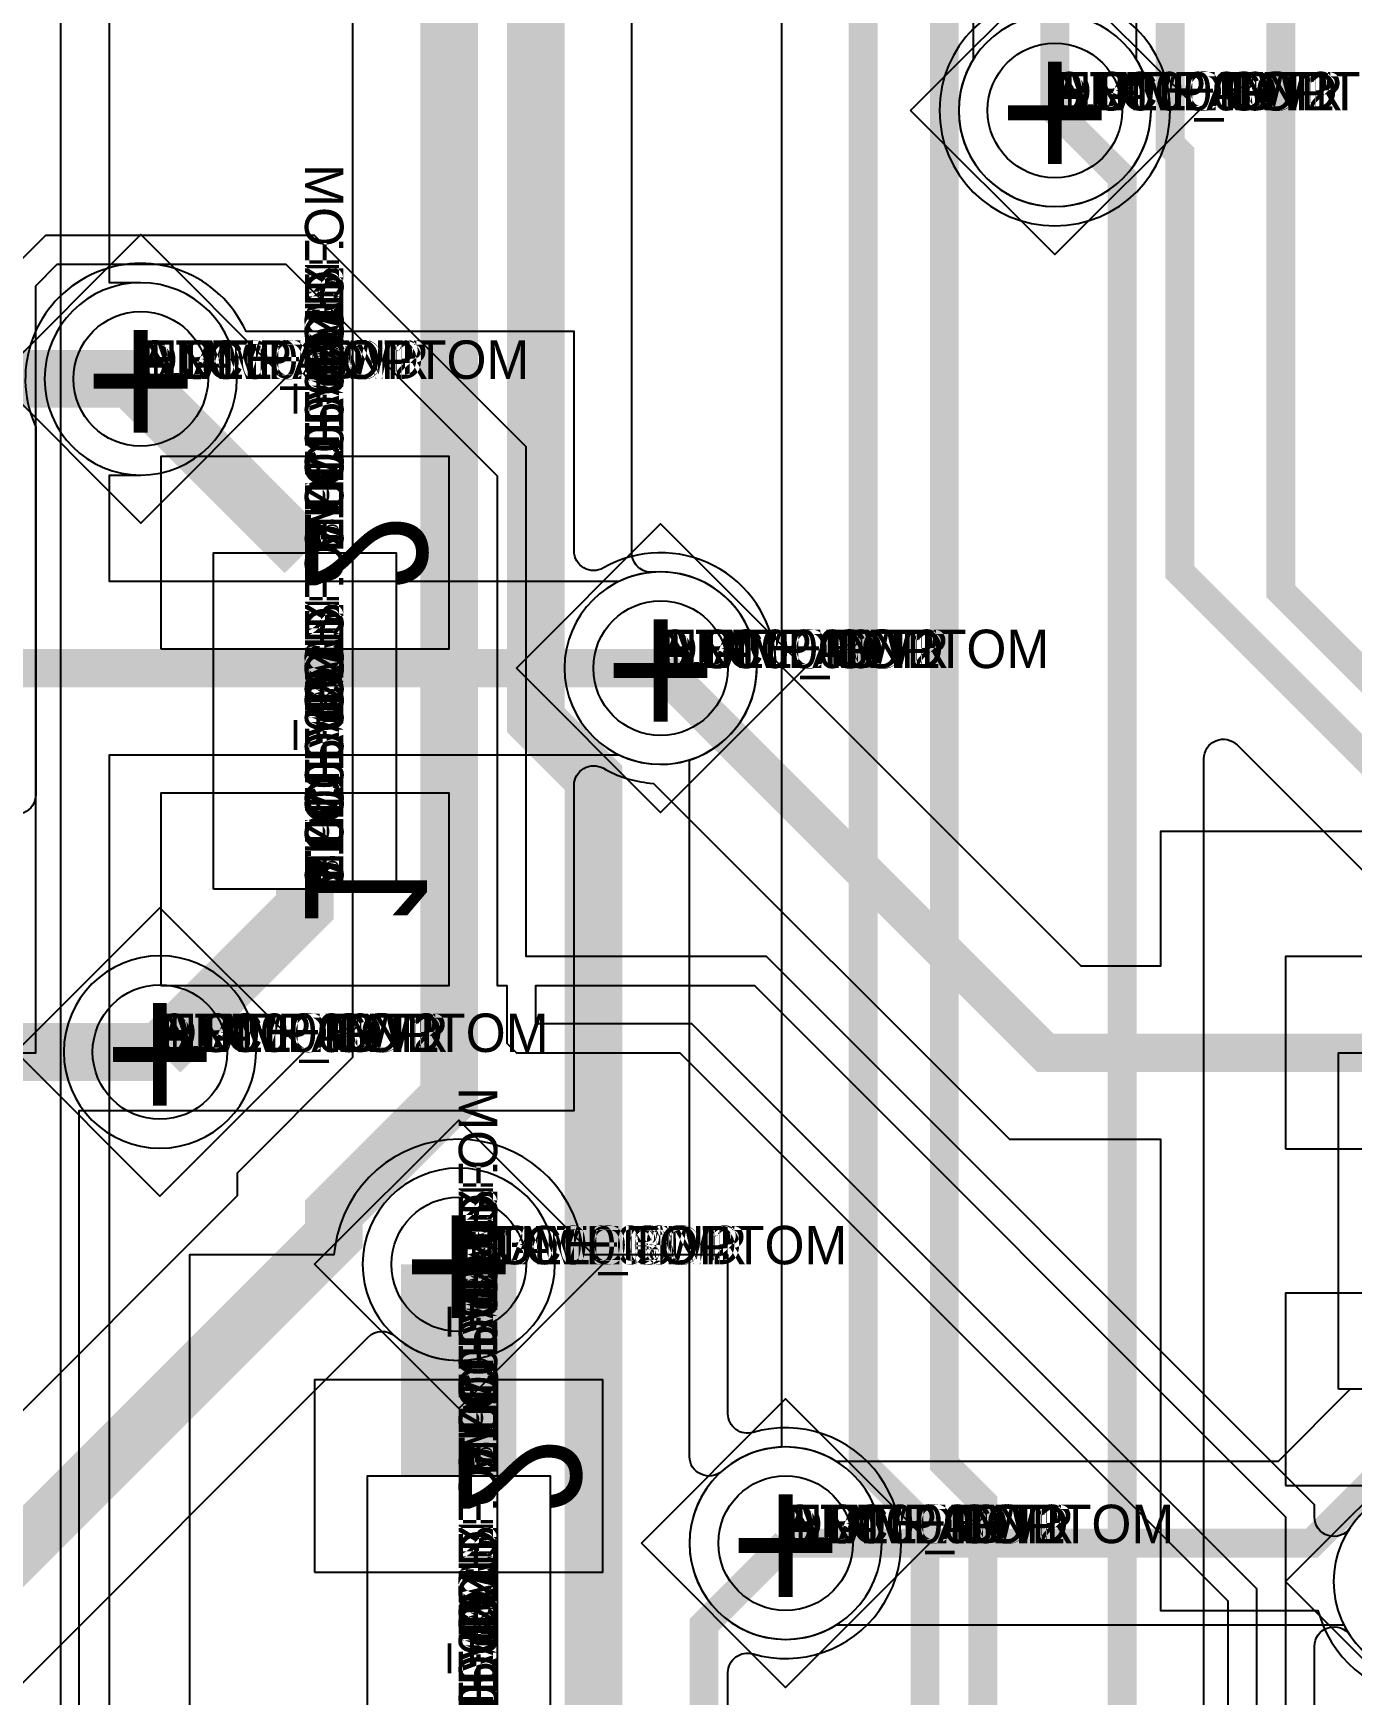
# Model space of a CAD drawing. Extents: x 0 to 323, y 0 to 320.
# Drawn here: x 55.79 to 62.64, y 54.11 to 62.75 of the extents above; entities that cross this region are included whole.
import ezdxf
from ezdxf.enums import TextEntityAlignment as Align

# ---------------------------------------------------------------- set-up
doc = ezdxf.new("R2010")
doc.units = 0
doc.header["$MEASUREMENT"] = 0
doc.layers.get('0').update_dxf_attribs({"linetype": 'CONTINUOUS'})
for name, color, linetype in [('CDN_FIGURES', 7, 'CONTINUOUS'), ('ETCH_BOTTOM', 7, 'CONTINUOUS'), ('ETCH_GND', 3, 'CONTINUOUS'), ('ETCH_INT1', 4, 'CONTINUOUS'), ('ETCH_INT2', 5, 'CONTINUOUS'), ('ETCH_PWR', 6, 'CONTINUOUS'), ('ETCH_TOP', 2, 'CONTINUOUS'), ('MANUFACTURING_NCLEGEND-1-6', 8, 'CONTINUOUS'), ('PACKAGE_GEOMETRY_ASSEMBLY_TOP', 11, 'CONTINUOUS'), ('PACKAGE_GEOMETRY_PIN_NUMBER', 9, 'CONTINUOUS')]:
    doc.layers.add(name, color=color, linetype=linetype)

# ---------------------------------------------------------------- blocks, each defined once
blk = doc.blocks.new('PAD_INFO')
for tag in ['SHAPE_TYPE', 'PAD_HEIGHT', 'PAD_LAYER', 'PAD_TYPE', 'PAD_WIDTH']:
    blk.add_attdef(tag, (0, 0), '', height=0.2)
at = {"flags": 2}
blk.add_attdef('CDN_TYPE', (0, 0), '', height=0.2, dxfattribs=at)
blk = doc.blocks.new('DRILL_INFO')
at = {"flags": 2}
blk.add_attdef('CDN_TYPE', (0, 0), '', height=0.2, dxfattribs=at)
for tag in ['FSHAPE', 'FCHAR', 'DRILL_HEIGHT', 'DIAMETER', 'PLATED', 'DRILL_WIDTH']:
    blk.add_attdef(tag, (0, 0), '', height=0.2)
blk = doc.blocks.new('VIA0700X0300')
at = {"layer": 'ETCH_BOTTOM'}
blk.add_circle((0, 0), 0.35, dxfattribs=at)
at = {"layer": 'ETCH_GND'}
blk.add_circle((0, 0), 0.35, dxfattribs=at)
at = {"layer": 'ETCH_INT1'}
blk.add_circle((0, 0), 0.35, dxfattribs=at)
at = {"layer": 'ETCH_INT2'}
blk.add_circle((0, 0), 0.35, dxfattribs=at)
at = {"layer": 'ETCH_PWR'}
blk.add_circle((0, 0), 0.35, dxfattribs=at)
at = {"layer": 'ETCH_TOP'}
blk.add_circle((0, 0), 0.35, dxfattribs=at)
ref = blk.add_blockref('PAD_INFO', (0, 0))
ref.add_attrib('PAD_LAYER', 'ETCH_TOP', (0, 0), dxfattribs={"height": 0.2})
ref.add_attrib('SHAPE_TYPE', 'NULL', (0, 0), dxfattribs={"height": 0.2})
ref.add_attrib('PAD_TYPE', 'ANTIPAD', (0, 0), dxfattribs={"height": 0.2})
ref.add_attrib('PAD_WIDTH', '0.000000', (0, 0), dxfattribs={"height": 0.2})
ref.add_attrib('PAD_HEIGHT', '0.000000', (0, 0), dxfattribs={"height": 0.2})
ref = blk.add_blockref('PAD_INFO', (0, 0))
ref.add_attrib('PAD_LAYER', 'ETCH_GND', (0, 0), dxfattribs={"height": 0.2})
ref.add_attrib('SHAPE_TYPE', 'NULL', (0, 0), dxfattribs={"height": 0.2})
ref.add_attrib('PAD_TYPE', 'ANTIPAD', (0, 0), dxfattribs={"height": 0.2})
ref.add_attrib('PAD_WIDTH', '0.000000', (0, 0), dxfattribs={"height": 0.2})
ref.add_attrib('PAD_HEIGHT', '0.000000', (0, 0), dxfattribs={"height": 0.2})
ref = blk.add_blockref('PAD_INFO', (0, 0))
ref.add_attrib('PAD_LAYER', 'ETCH_INT1', (0, 0), dxfattribs={"height": 0.2})
ref.add_attrib('SHAPE_TYPE', 'NULL', (0, 0), dxfattribs={"height": 0.2})
ref.add_attrib('PAD_TYPE', 'ANTIPAD', (0, 0), dxfattribs={"height": 0.2})
ref.add_attrib('PAD_WIDTH', '0.000000', (0, 0), dxfattribs={"height": 0.2})
ref.add_attrib('PAD_HEIGHT', '0.000000', (0, 0), dxfattribs={"height": 0.2})
ref = blk.add_blockref('PAD_INFO', (0, 0))
ref.add_attrib('PAD_LAYER', 'ETCH_INT2', (0, 0), dxfattribs={"height": 0.2})
ref.add_attrib('SHAPE_TYPE', 'NULL', (0, 0), dxfattribs={"height": 0.2})
ref.add_attrib('PAD_TYPE', 'ANTIPAD', (0, 0), dxfattribs={"height": 0.2})
ref.add_attrib('PAD_WIDTH', '0.000000', (0, 0), dxfattribs={"height": 0.2})
ref.add_attrib('PAD_HEIGHT', '0.000000', (0, 0), dxfattribs={"height": 0.2})
ref = blk.add_blockref('PAD_INFO', (0, 0))
ref.add_attrib('PAD_LAYER', 'ETCH_PWR', (0, 0), dxfattribs={"height": 0.2})
ref.add_attrib('SHAPE_TYPE', 'NULL', (0, 0), dxfattribs={"height": 0.2})
ref.add_attrib('PAD_TYPE', 'ANTIPAD', (0, 0), dxfattribs={"height": 0.2})
ref.add_attrib('PAD_WIDTH', '0.000000', (0, 0), dxfattribs={"height": 0.2})
ref.add_attrib('PAD_HEIGHT', '0.000000', (0, 0), dxfattribs={"height": 0.2})
ref = blk.add_blockref('PAD_INFO', (0, 0))
ref.add_attrib('PAD_LAYER', 'ETCH_BOTTOM', (0, 0), dxfattribs={"height": 0.2})
ref.add_attrib('SHAPE_TYPE', 'NULL', (0, 0), dxfattribs={"height": 0.2})
ref.add_attrib('PAD_TYPE', 'ANTIPAD', (0, 0), dxfattribs={"height": 0.2})
ref.add_attrib('PAD_WIDTH', '0.000000', (0, 0), dxfattribs={"height": 0.2})
ref.add_attrib('PAD_HEIGHT', '0.000000', (0, 0), dxfattribs={"height": 0.2})
ref = blk.add_blockref('PAD_INFO', (0, 0))
ref.add_attrib('PAD_LAYER', 'ETCH_TOP', (0, 0), dxfattribs={"height": 0.2})
ref.add_attrib('SHAPE_TYPE', 'NULL', (0, 0), dxfattribs={"height": 0.2})
ref.add_attrib('PAD_TYPE', 'THERMAL', (0, 0), dxfattribs={"height": 0.2})
ref.add_attrib('PAD_WIDTH', '0.000000', (0, 0), dxfattribs={"height": 0.2})
ref.add_attrib('PAD_HEIGHT', '0.000000', (0, 0), dxfattribs={"height": 0.2})
ref = blk.add_blockref('PAD_INFO', (0, 0))
ref.add_attrib('PAD_LAYER', 'ETCH_GND', (0, 0), dxfattribs={"height": 0.2})
ref.add_attrib('SHAPE_TYPE', 'NULL', (0, 0), dxfattribs={"height": 0.2})
ref.add_attrib('PAD_TYPE', 'THERMAL', (0, 0), dxfattribs={"height": 0.2})
ref.add_attrib('PAD_WIDTH', '0.000000', (0, 0), dxfattribs={"height": 0.2})
ref.add_attrib('PAD_HEIGHT', '0.000000', (0, 0), dxfattribs={"height": 0.2})
ref = blk.add_blockref('PAD_INFO', (0, 0))
ref.add_attrib('PAD_LAYER', 'ETCH_INT1', (0, 0), dxfattribs={"height": 0.2})
ref.add_attrib('SHAPE_TYPE', 'NULL', (0, 0), dxfattribs={"height": 0.2})
ref.add_attrib('PAD_TYPE', 'THERMAL', (0, 0), dxfattribs={"height": 0.2})
ref.add_attrib('PAD_WIDTH', '0.000000', (0, 0), dxfattribs={"height": 0.2})
ref.add_attrib('PAD_HEIGHT', '0.000000', (0, 0), dxfattribs={"height": 0.2})
ref = blk.add_blockref('PAD_INFO', (0, 0))
ref.add_attrib('PAD_LAYER', 'ETCH_INT2', (0, 0), dxfattribs={"height": 0.2})
ref.add_attrib('SHAPE_TYPE', 'NULL', (0, 0), dxfattribs={"height": 0.2})
ref.add_attrib('PAD_TYPE', 'THERMAL', (0, 0), dxfattribs={"height": 0.2})
ref.add_attrib('PAD_WIDTH', '0.000000', (0, 0), dxfattribs={"height": 0.2})
ref.add_attrib('PAD_HEIGHT', '0.000000', (0, 0), dxfattribs={"height": 0.2})
ref = blk.add_blockref('PAD_INFO', (0, 0))
ref.add_attrib('PAD_LAYER', 'ETCH_PWR', (0, 0), dxfattribs={"height": 0.2})
ref.add_attrib('SHAPE_TYPE', 'NULL', (0, 0), dxfattribs={"height": 0.2})
ref.add_attrib('PAD_TYPE', 'THERMAL', (0, 0), dxfattribs={"height": 0.2})
ref.add_attrib('PAD_WIDTH', '0.000000', (0, 0), dxfattribs={"height": 0.2})
ref.add_attrib('PAD_HEIGHT', '0.000000', (0, 0), dxfattribs={"height": 0.2})
ref = blk.add_blockref('PAD_INFO', (0, 0))
ref.add_attrib('PAD_LAYER', 'ETCH_BOTTOM', (0, 0), dxfattribs={"height": 0.2})
ref.add_attrib('SHAPE_TYPE', 'NULL', (0, 0), dxfattribs={"height": 0.2})
ref.add_attrib('PAD_TYPE', 'THERMAL', (0, 0), dxfattribs={"height": 0.2})
ref.add_attrib('PAD_WIDTH', '0.000000', (0, 0), dxfattribs={"height": 0.2})
ref.add_attrib('PAD_HEIGHT', '0.000000', (0, 0), dxfattribs={"height": 0.2})
ref = blk.add_blockref('PAD_INFO', (0, 0))
ref.add_attrib('PAD_LAYER', 'ETCH_TOP', (0, 0), dxfattribs={"height": 0.2})
ref.add_attrib('SHAPE_TYPE', 'CIRCLE', (0, 0), dxfattribs={"height": 0.2})
ref.add_attrib('PAD_TYPE', 'REGULAR', (0, 0), dxfattribs={"height": 0.2})
ref.add_attrib('PAD_WIDTH', '0.700000', (0, 0), dxfattribs={"height": 0.2})
ref.add_attrib('PAD_HEIGHT', '0.700000', (0, 0), dxfattribs={"height": 0.2})
ref = blk.add_blockref('PAD_INFO', (0, 0))
ref.add_attrib('PAD_LAYER', 'ETCH_GND', (0, 0), dxfattribs={"height": 0.2})
ref.add_attrib('SHAPE_TYPE', 'CIRCLE', (0, 0), dxfattribs={"height": 0.2})
ref.add_attrib('PAD_TYPE', 'REGULAR', (0, 0), dxfattribs={"height": 0.2})
ref.add_attrib('PAD_WIDTH', '0.700000', (0, 0), dxfattribs={"height": 0.2})
ref.add_attrib('PAD_HEIGHT', '0.700000', (0, 0), dxfattribs={"height": 0.2})
ref = blk.add_blockref('PAD_INFO', (0, 0))
ref.add_attrib('PAD_LAYER', 'ETCH_INT1', (0, 0), dxfattribs={"height": 0.2})
ref.add_attrib('SHAPE_TYPE', 'CIRCLE', (0, 0), dxfattribs={"height": 0.2})
ref.add_attrib('PAD_TYPE', 'REGULAR', (0, 0), dxfattribs={"height": 0.2})
ref.add_attrib('PAD_WIDTH', '0.700000', (0, 0), dxfattribs={"height": 0.2})
ref.add_attrib('PAD_HEIGHT', '0.700000', (0, 0), dxfattribs={"height": 0.2})
ref = blk.add_blockref('PAD_INFO', (0, 0))
ref.add_attrib('PAD_LAYER', 'ETCH_INT2', (0, 0), dxfattribs={"height": 0.2})
ref.add_attrib('SHAPE_TYPE', 'CIRCLE', (0, 0), dxfattribs={"height": 0.2})
ref.add_attrib('PAD_TYPE', 'REGULAR', (0, 0), dxfattribs={"height": 0.2})
ref.add_attrib('PAD_WIDTH', '0.700000', (0, 0), dxfattribs={"height": 0.2})
ref.add_attrib('PAD_HEIGHT', '0.700000', (0, 0), dxfattribs={"height": 0.2})
ref = blk.add_blockref('PAD_INFO', (0, 0))
ref.add_attrib('PAD_LAYER', 'ETCH_PWR', (0, 0), dxfattribs={"height": 0.2})
ref.add_attrib('SHAPE_TYPE', 'CIRCLE', (0, 0), dxfattribs={"height": 0.2})
ref.add_attrib('PAD_TYPE', 'REGULAR', (0, 0), dxfattribs={"height": 0.2})
ref.add_attrib('PAD_WIDTH', '0.700000', (0, 0), dxfattribs={"height": 0.2})
ref.add_attrib('PAD_HEIGHT', '0.700000', (0, 0), dxfattribs={"height": 0.2})
ref = blk.add_blockref('PAD_INFO', (0, 0))
ref.add_attrib('PAD_LAYER', 'ETCH_BOTTOM', (0, 0), dxfattribs={"height": 0.2})
ref.add_attrib('SHAPE_TYPE', 'CIRCLE', (0, 0), dxfattribs={"height": 0.2})
ref.add_attrib('PAD_TYPE', 'REGULAR', (0, 0), dxfattribs={"height": 0.2})
ref.add_attrib('PAD_WIDTH', '0.700000', (0, 0), dxfattribs={"height": 0.2})
ref.add_attrib('PAD_HEIGHT', '0.700000', (0, 0), dxfattribs={"height": 0.2})
ref = blk.add_blockref('DRILL_INFO', (0, 0))
ref.add_attrib('DIAMETER', '0.300000', (0, 0), dxfattribs={"height": 0.2})
ref.add_attrib('PLATED', 'PLATED', (0, 0), dxfattribs={"height": 0.2})
ref.add_attrib('FSHAPE', 'DIAMOND', (0, 0), dxfattribs={"height": 0.2})
ref.add_attrib('FCHAR', '+', (0, 0), dxfattribs={"height": 0.2})
ref.add_attrib('DRILL_WIDTH', '1.500000', (0, 0), dxfattribs={"height": 0.2})
ref.add_attrib('DRILL_HEIGHT', '1.500000', (0, 0), dxfattribs={"height": 0.2})
for tag in ['CDN_TYPE', 'PIN']:
    blk.add_attdef(tag, (0, 0), '', height=0.2)
at = {"flags": 2}
for tag in ['PSTKNAME', 'BBV']:
    blk.add_attdef(tag, (0, 0), '', height=0.2, dxfattribs=at)
blk = doc.blocks.new('FIGURE_DIAMOND')
at = {"layer": 'CDN_FIGURES'}
blk.add_lwpolyline([(-0.5, 0), (0, 0.5), (0.5, 0), (0, -0.5)], close=True, dxfattribs=at)
blk = doc.blocks.new('F42')
at = {"layer": 'PACKAGE_GEOMETRY_ASSEMBLY_TOP'}
blk.add_lwpolyline([(1, -26.75), (29, -26.75), (29, 1.25), (1, 1.25)], close=True, dxfattribs=at)
at = {"flags": 2}
for tag in ['SYMBOL_TYPE', 'CDN_TYPE', 'REFDES']:
    blk.add_attdef(tag, (0, 0), '', height=0.2, dxfattribs=at)
blk = doc.blocks.new('RC1000X1500TS')
at = {"layer": 'ETCH_TOP'}
blk.add_lwpolyline([(-0.5, -0.75), (-0.5, 0.75), (0.5, 0.75), (0.5, -0.75)], close=True, dxfattribs=at)
ref = blk.add_blockref('PAD_INFO', (0, 0))
ref.add_attrib('PAD_LAYER', 'ETCH_TOP', (0, 0), dxfattribs={"height": 0.2})
ref.add_attrib('SHAPE_TYPE', 'NULL', (0, 0), dxfattribs={"height": 0.2})
ref.add_attrib('PAD_TYPE', 'ANTIPAD', (0, 0), dxfattribs={"height": 0.2})
ref.add_attrib('PAD_WIDTH', '0.000000', (0, 0), dxfattribs={"height": 0.2})
ref.add_attrib('PAD_HEIGHT', '0.000000', (0, 0), dxfattribs={"height": 0.2})
ref = blk.add_blockref('PAD_INFO', (0, 0))
ref.add_attrib('PAD_LAYER', 'ETCH_GND', (0, 0), dxfattribs={"height": 0.2})
ref.add_attrib('SHAPE_TYPE', 'NULL', (0, 0), dxfattribs={"height": 0.2})
ref.add_attrib('PAD_TYPE', 'ANTIPAD', (0, 0), dxfattribs={"height": 0.2})
ref.add_attrib('PAD_WIDTH', '0.000000', (0, 0), dxfattribs={"height": 0.2})
ref.add_attrib('PAD_HEIGHT', '0.000000', (0, 0), dxfattribs={"height": 0.2})
ref = blk.add_blockref('PAD_INFO', (0, 0))
ref.add_attrib('PAD_LAYER', 'ETCH_INT1', (0, 0), dxfattribs={"height": 0.2})
ref.add_attrib('SHAPE_TYPE', 'NULL', (0, 0), dxfattribs={"height": 0.2})
ref.add_attrib('PAD_TYPE', 'ANTIPAD', (0, 0), dxfattribs={"height": 0.2})
ref.add_attrib('PAD_WIDTH', '0.000000', (0, 0), dxfattribs={"height": 0.2})
ref.add_attrib('PAD_HEIGHT', '0.000000', (0, 0), dxfattribs={"height": 0.2})
ref = blk.add_blockref('PAD_INFO', (0, 0))
ref.add_attrib('PAD_LAYER', 'ETCH_INT2', (0, 0), dxfattribs={"height": 0.2})
ref.add_attrib('SHAPE_TYPE', 'NULL', (0, 0), dxfattribs={"height": 0.2})
ref.add_attrib('PAD_TYPE', 'ANTIPAD', (0, 0), dxfattribs={"height": 0.2})
ref.add_attrib('PAD_WIDTH', '0.000000', (0, 0), dxfattribs={"height": 0.2})
ref.add_attrib('PAD_HEIGHT', '0.000000', (0, 0), dxfattribs={"height": 0.2})
ref = blk.add_blockref('PAD_INFO', (0, 0))
ref.add_attrib('PAD_LAYER', 'ETCH_PWR', (0, 0), dxfattribs={"height": 0.2})
ref.add_attrib('SHAPE_TYPE', 'NULL', (0, 0), dxfattribs={"height": 0.2})
ref.add_attrib('PAD_TYPE', 'ANTIPAD', (0, 0), dxfattribs={"height": 0.2})
ref.add_attrib('PAD_WIDTH', '0.000000', (0, 0), dxfattribs={"height": 0.2})
ref.add_attrib('PAD_HEIGHT', '0.000000', (0, 0), dxfattribs={"height": 0.2})
ref = blk.add_blockref('PAD_INFO', (0, 0))
ref.add_attrib('PAD_LAYER', 'ETCH_BOTTOM', (0, 0), dxfattribs={"height": 0.2})
ref.add_attrib('SHAPE_TYPE', 'NULL', (0, 0), dxfattribs={"height": 0.2})
ref.add_attrib('PAD_TYPE', 'ANTIPAD', (0, 0), dxfattribs={"height": 0.2})
ref.add_attrib('PAD_WIDTH', '0.000000', (0, 0), dxfattribs={"height": 0.2})
ref.add_attrib('PAD_HEIGHT', '0.000000', (0, 0), dxfattribs={"height": 0.2})
ref = blk.add_blockref('PAD_INFO', (0, 0))
ref.add_attrib('PAD_LAYER', 'ETCH_TOP', (0, 0), dxfattribs={"height": 0.2})
ref.add_attrib('SHAPE_TYPE', 'NULL', (0, 0), dxfattribs={"height": 0.2})
ref.add_attrib('PAD_TYPE', 'THERMAL', (0, 0), dxfattribs={"height": 0.2})
ref.add_attrib('PAD_WIDTH', '0.000000', (0, 0), dxfattribs={"height": 0.2})
ref.add_attrib('PAD_HEIGHT', '0.000000', (0, 0), dxfattribs={"height": 0.2})
ref = blk.add_blockref('PAD_INFO', (0, 0))
ref.add_attrib('PAD_LAYER', 'ETCH_GND', (0, 0), dxfattribs={"height": 0.2})
ref.add_attrib('SHAPE_TYPE', 'NULL', (0, 0), dxfattribs={"height": 0.2})
ref.add_attrib('PAD_TYPE', 'THERMAL', (0, 0), dxfattribs={"height": 0.2})
ref.add_attrib('PAD_WIDTH', '0.000000', (0, 0), dxfattribs={"height": 0.2})
ref.add_attrib('PAD_HEIGHT', '0.000000', (0, 0), dxfattribs={"height": 0.2})
ref = blk.add_blockref('PAD_INFO', (0, 0))
ref.add_attrib('PAD_LAYER', 'ETCH_INT1', (0, 0), dxfattribs={"height": 0.2})
ref.add_attrib('SHAPE_TYPE', 'NULL', (0, 0), dxfattribs={"height": 0.2})
ref.add_attrib('PAD_TYPE', 'THERMAL', (0, 0), dxfattribs={"height": 0.2})
ref.add_attrib('PAD_WIDTH', '0.000000', (0, 0), dxfattribs={"height": 0.2})
ref.add_attrib('PAD_HEIGHT', '0.000000', (0, 0), dxfattribs={"height": 0.2})
ref = blk.add_blockref('PAD_INFO', (0, 0))
ref.add_attrib('PAD_LAYER', 'ETCH_INT2', (0, 0), dxfattribs={"height": 0.2})
ref.add_attrib('SHAPE_TYPE', 'NULL', (0, 0), dxfattribs={"height": 0.2})
ref.add_attrib('PAD_TYPE', 'THERMAL', (0, 0), dxfattribs={"height": 0.2})
ref.add_attrib('PAD_WIDTH', '0.000000', (0, 0), dxfattribs={"height": 0.2})
ref.add_attrib('PAD_HEIGHT', '0.000000', (0, 0), dxfattribs={"height": 0.2})
ref = blk.add_blockref('PAD_INFO', (0, 0))
ref.add_attrib('PAD_LAYER', 'ETCH_PWR', (0, 0), dxfattribs={"height": 0.2})
ref.add_attrib('SHAPE_TYPE', 'NULL', (0, 0), dxfattribs={"height": 0.2})
ref.add_attrib('PAD_TYPE', 'THERMAL', (0, 0), dxfattribs={"height": 0.2})
ref.add_attrib('PAD_WIDTH', '0.000000', (0, 0), dxfattribs={"height": 0.2})
ref.add_attrib('PAD_HEIGHT', '0.000000', (0, 0), dxfattribs={"height": 0.2})
ref = blk.add_blockref('PAD_INFO', (0, 0))
ref.add_attrib('PAD_LAYER', 'ETCH_BOTTOM', (0, 0), dxfattribs={"height": 0.2})
ref.add_attrib('SHAPE_TYPE', 'NULL', (0, 0), dxfattribs={"height": 0.2})
ref.add_attrib('PAD_TYPE', 'THERMAL', (0, 0), dxfattribs={"height": 0.2})
ref.add_attrib('PAD_WIDTH', '0.000000', (0, 0), dxfattribs={"height": 0.2})
ref.add_attrib('PAD_HEIGHT', '0.000000', (0, 0), dxfattribs={"height": 0.2})
ref = blk.add_blockref('PAD_INFO', (0, 0))
ref.add_attrib('PAD_LAYER', 'ETCH_GND', (0, 0), dxfattribs={"height": 0.2})
ref.add_attrib('SHAPE_TYPE', 'NULL', (0, 0), dxfattribs={"height": 0.2})
ref.add_attrib('PAD_TYPE', 'REGULAR', (0, 0), dxfattribs={"height": 0.2})
ref.add_attrib('PAD_WIDTH', '0.000000', (0, 0), dxfattribs={"height": 0.2})
ref.add_attrib('PAD_HEIGHT', '0.000000', (0, 0), dxfattribs={"height": 0.2})
ref = blk.add_blockref('PAD_INFO', (0, 0))
ref.add_attrib('PAD_LAYER', 'ETCH_INT1', (0, 0), dxfattribs={"height": 0.2})
ref.add_attrib('SHAPE_TYPE', 'NULL', (0, 0), dxfattribs={"height": 0.2})
ref.add_attrib('PAD_TYPE', 'REGULAR', (0, 0), dxfattribs={"height": 0.2})
ref.add_attrib('PAD_WIDTH', '0.000000', (0, 0), dxfattribs={"height": 0.2})
ref.add_attrib('PAD_HEIGHT', '0.000000', (0, 0), dxfattribs={"height": 0.2})
ref = blk.add_blockref('PAD_INFO', (0, 0))
ref.add_attrib('PAD_LAYER', 'ETCH_INT2', (0, 0), dxfattribs={"height": 0.2})
ref.add_attrib('SHAPE_TYPE', 'NULL', (0, 0), dxfattribs={"height": 0.2})
ref.add_attrib('PAD_TYPE', 'REGULAR', (0, 0), dxfattribs={"height": 0.2})
ref.add_attrib('PAD_WIDTH', '0.000000', (0, 0), dxfattribs={"height": 0.2})
ref.add_attrib('PAD_HEIGHT', '0.000000', (0, 0), dxfattribs={"height": 0.2})
ref = blk.add_blockref('PAD_INFO', (0, 0))
ref.add_attrib('PAD_LAYER', 'ETCH_PWR', (0, 0), dxfattribs={"height": 0.2})
ref.add_attrib('SHAPE_TYPE', 'NULL', (0, 0), dxfattribs={"height": 0.2})
ref.add_attrib('PAD_TYPE', 'REGULAR', (0, 0), dxfattribs={"height": 0.2})
ref.add_attrib('PAD_WIDTH', '0.000000', (0, 0), dxfattribs={"height": 0.2})
ref.add_attrib('PAD_HEIGHT', '0.000000', (0, 0), dxfattribs={"height": 0.2})
ref = blk.add_blockref('PAD_INFO', (0, 0))
ref.add_attrib('PAD_LAYER', 'ETCH_BOTTOM', (0, 0), dxfattribs={"height": 0.2})
ref.add_attrib('SHAPE_TYPE', 'NULL', (0, 0), dxfattribs={"height": 0.2})
ref.add_attrib('PAD_TYPE', 'REGULAR', (0, 0), dxfattribs={"height": 0.2})
ref.add_attrib('PAD_WIDTH', '0.000000', (0, 0), dxfattribs={"height": 0.2})
ref.add_attrib('PAD_HEIGHT', '0.000000', (0, 0), dxfattribs={"height": 0.2})
ref = blk.add_blockref('DRILL_INFO', (0, 0))
ref.add_attrib('DIAMETER', '0.000000', (0, 0), dxfattribs={"height": 0.2})
ref.add_attrib('PLATED', 'PLATED', (0, 0), dxfattribs={"height": 0.2})
ref.add_attrib('FSHAPE', 'NULL', (0, 0), dxfattribs={"height": 0.2})
ref.add_attrib('DRILL_WIDTH', '0.000000', (0, 0), dxfattribs={"height": 0.2})
ref.add_attrib('DRILL_HEIGHT', '0.000000', (0, 0), dxfattribs={"height": 0.2})
ref = blk.add_blockref('PAD_INFO', (0, 0))
ref.add_attrib('PAD_LAYER', 'ETCH_TOP', (0, 0), dxfattribs={"height": 0.2})
ref.add_attrib('SHAPE_TYPE', 'RECTANGLE', (0, 0), dxfattribs={"height": 0.2})
ref.add_attrib('PAD_TYPE', 'REGULAR', (0, 0), dxfattribs={"height": 0.2})
ref.add_attrib('PAD_WIDTH', '1.000000', (0, 0), dxfattribs={"height": 0.2})
ref.add_attrib('PAD_HEIGHT', '1.500000', (0, 0), dxfattribs={"height": 0.2})
for tag in ['CDN_TYPE', 'PIN']:
    blk.add_attdef(tag, (0, 0), '', height=0.2)
at = {"flags": 2}
for tag in ['PSTKNAME', 'BBV']:
    blk.add_attdef(tag, (0, 0), '', height=0.2, dxfattribs=at)
blk = doc.blocks.new('F56')
at = {"layer": 'PACKAGE_GEOMETRY_ASSEMBLY_TOP'}
blk.add_lwpolyline([(0, -0.475), (1.75, -0.475), (1.75, 0.475), (0, 0.475)], close=True, dxfattribs=at)
at = {"layer": 'ETCH_TOP'}
ref = blk.add_blockref('RC1000X1500TS', (0, 0), dxfattribs=at)
ref.add_attrib('CDN_TYPE', 'PIN', (0, 0), dxfattribs={"height": 0.2})
ref.add_attrib('PIN', '1', (0, 0), dxfattribs={"height": 0.2})
ref = blk.add_blockref('RC1000X1500TS', (1.75, 0), dxfattribs=at)
ref.add_attrib('CDN_TYPE', 'PIN', (0, 0), dxfattribs={"height": 0.2})
ref.add_attrib('PIN', '2', (0, 0), dxfattribs={"height": 0.2})
at = {"flags": 2}
for tag in ['SYMBOL_TYPE', 'CDN_TYPE', 'REFDES']:
    blk.add_attdef(tag, (0, 0), '', height=0.2, dxfattribs=at)

msp = doc.modelspace()

# ---------------------------------------------------------------- linework, layer by layer
at = {"layer": 'ETCH_BOTTOM'}
for points, format in [([(81.0999, 58.7501), (70.2636, 58.7501), (69.4136, 57.9001), (64.4501, 57.9001), (64.4501, 58.6001), (61.6499, 58.6001), (61.6499, 57.9001), (61.2364, 57.9001), (59.6492, 59.4873), (59.6475, 59.5055, 0.545668), (58.7519, 59.9708, -0.576193), (58.6001, 60.0588), (58.6001, 61.2001), (56.8942, 61.2001), (56.8801, 61.2277, 0.968806), (55.7957, 60.7147), (55.7999, 60.705), (55.7999, 58.7917, -0.668179), (55.6268, 58.72), (46.6317, 67.7151)], "xyb"), ([(56.346, 60.954, 0.3, 0.3, 0), (56.346, 60.904, 0.3, 0.3, 0), (57.2, 60.05, 0.3, 0.3, 0)], "xyseb"), ([(59.05, 59.45, 0.2, 0.2, 0), (61.05, 57.45, 0.2, 0.2, 0), (63.05, 57.45, 0.2, 0.2, 0)], "xyseb"), ([(56.0251, 53.1629), (56.0251, 57.1499), (58.6001, 57.1499), (58.6001, 58.8412, -0.576193), (58.7519, 58.9292, 0.10722), (58.9945, 58.8525), (59.0127, 58.8508), (60.8636, 56.9999), (61.6499, 56.9999), (61.6499, 54.5499), (62.4678, 54.5499), (62.4792, 54.5148, 0.726862), (63.6208, 54.5148)], "xyb"), ([(57.2, 58.3, 0.3, 0.3, 0), (57.2, 58.208, 0.3, 0.3, 0), (56.446, 57.454, 0.3, 0.3, 0)], "xyseb"), ([(59.4001, 53.9588), (59.4001, 54.2272, -0.501036), (59.5302, 54.3244, 1.3376), (59.5302, 55.4756, -0.501036), (59.4001, 55.5728), (59.4001, 56.4001), (58.6496, 56.4001), (58.6433, 56.4435, 0.865163), (57.3567, 56.4435), (57.3504, 56.4001), (56.5999, 56.4001), (56.5999, 52.8329, -0.668179)], "xyb"), ([(58, 55.25, 0.6, 0.6, 0), (58, 56.35, 0.6, 0.6, 0)], "xyseb")]:
    msp.add_lwpolyline(points, format=format, dxfattribs=at)
msp.add_lwpolyline([(61.1, 62.9501, 1), (61.1, 61.7499, 1)], format="xyb", close=True, dxfattribs=at)
at = {"layer": 'ETCH_GND'}
for points in [[(61.6001, 62.35, 1), (60.5999, 62.35, 1)], [(56.8461, 60.954, 1), (55.8459, 60.954, 1)], [(59.5501, 59.45, 1), (58.5499, 59.45, 1)], [(58.5001, 56.35, 1), (57.4999, 56.35, 1)], [(60.2001, 54.9, 1), (59.1999, 54.9, 1)], [(63.5501, 54.7, 1), (62.5499, 54.7, 1)]]:
    msp.add_lwpolyline(points, format="xyb", close=True, dxfattribs=at)
at = {"layer": 'ETCH_INT1'}
for points in [[(78.2815, 47.9), (70.75, 47.9), (65.95, 43.1), (65.95, 42.8899), (65.8522, 42.8899), (65.8487, 42.9369, 5.937121), (65.7645, 42.6203, -0.739728), (65.95, 42.5635), (65.95, 35.7), (62.45, 35.7), (62.45, 54.3635, -0.739728), (62.6355, 54.4203, 3.269726), (62.6355, 54.9797, -0.739728), (62.45, 55.0365), (62.45, 55.1), (59.6, 57.95), (58.35, 57.95), (58.35, 60.6), (57.25, 61.7), (55.85, 61.7), (55.6, 61.45), (55.6, 57.95), (52.85, 57.95), (52.85, 64.9406)], [(52.05, 64.4667), (52.05, 58.2), (52.8, 57.45), (55.8, 57.45), (55.8, 61.4377), (55.9122, 61.5499), (57.1001, 61.5499), (58.1999, 60.4501), (58.1999, 57.7999), (58.25, 57.7999), (58.25, 57.5), (58.3, 57.45), (59.15, 57.45), (62, 54.6), (62, 39.4316, -0.529074)]]:
    msp.add_lwpolyline(points, format="xyb", dxfattribs=at)
for points in [[(61.6001, 62.35, 1), (60.5999, 62.35, 1)], [(59.5501, 59.45, 1), (58.5499, 59.45, 1)], [(56.9461, 57.454, 1), (55.9459, 57.454, 1)], [(58.5001, 56.35, 1), (57.4999, 56.35, 1)], [(60.2001, 54.9, 1), (59.1999, 54.9, 1)]]:
    msp.add_lwpolyline(points, format="xyb", close=True, dxfattribs=at)
msp.add_lwpolyline([(62.1501, 35.5501), (62.1501, 54.6622), (59.2122, 57.6001), (58.4001, 57.6001), (58.4001, 57.7999), (59.5378, 57.7999), (62.2999, 55.0378), (62.2999, 35.5501)], close=True, dxfattribs=at)
at = {"layer": 'ETCH_INT2'}
for points, format in [([(122, 94.75, 0.3, 0.3, 0), (121.3, 94.75, 0.3, 0.3, 0), (112.9, 103.15, 0.3, 0.3, 0), (87.5807, 103.15, 0.3, 0.3, 0), (74.7, 90.2693, 0.3, 0.3, 0), (74.7, 85.0668, 0.3, 0.3, 0), (57.95, 68.3168, 0.3, 0.3, 0), (57.95, 57.2193, 0.3, 0.3, 0), (57.35, 56.6193, 0.3, 0.3, 0), (57.35, 56.5, 0.3, 0.3, 0), (53.3, 52.45, 0.3, 0.3, 0)], "xyseb"), ([(23.4, 92.7, 0.15, 0.15, 0), (23.4, 84.1633, 0.15, 0.15, 0), (23.325, 84.0883, 0.15, 0.15, 0), (23.325, 81.5383, 0.15, 0.15, 0), (43.87, 60.9933, 0.15, 0.15, 0), (43.87, 59.9169, 0.15, 0.15, 0), (45.875, 57.9118, 0.15, 0.15, 0), (51.8642, 51.9226, 0.15, 0.15, 0), (53.0393, 51.9226, 0.15, 0.15, 0), (53.5829, 51.379, 0.15, 0.15, 0), (58.9382, 51.379, 0.15, 0.15, 0), (59.275, 51.7158, 0.15, 0.15, 0), (59.275, 54.475, 0.15, 0.15, 0), (59.7, 54.9, 0.15, 0.15, 0)], "xyseb"), ([(58.7, 51.954, 0.3, 0.3, 0), (58.7, 58.8807, 0.3, 0.3, 0), (58.4, 59.1807, 0.3, 0.3, 0), (58.4, 67.1436, 0.3, 0.3, 0), (64.4064, 73.15, 0.3, 0.3, 0), (65.2193, 73.15, 0.3, 0.3, 0), (76.85, 84.7807, 0.3, 0.3, 0), (76.85, 91.5, 0.3, 0.3, 0)], "xyseb"), ([(65.15, 70.95, 0.15, 0.15, 0), (65.15, 69.8132, 0.15, 0.15, 0), (65.125, 69.7882, 0.15, 0.15, 0), (65.125, 69.0382, 0.15, 0.15, 0), (62.075, 65.9882, 0.15, 0.15, 0), (62.075, 64.5883, 0.15, 0.15, 0), (62.275, 64.3883, 0.15, 0.15, 0), (62.275, 59.8493, 0.15, 0.15, 0), (69.878, 52.2463, 0.15, 0.15, 0), (69.878, 47.6477, 0.15, 0.15, 0), (76.85, 40.6756, 0.15, 0.15, 0), (76.85, 34.6501, 0.15, 0.15, 0), (93.0499, 18.4501, 0.15, 0.15, 0), (94.7, 16.8, 0.15, 0.15, 0)], "xyseb"), ([(63.15, 70.5, 0.15, 0.15, 0), (62.2868, 70.5, 0.15, 0.15, 0), (60.103, 68.3162, 0.15, 0.15, 0), (60.103, 55.3103, 0.15, 0.15, 0), (60.425, 54.9883, 0.15, 0.15, 0), (60.425, 53.1117, 0.15, 0.15, 0), (60.275, 52.9617, 0.15, 0.15, 0), (60.275, 41.8519, 0.15, 0.15, 0), (92.691, 9.4358, 0.15, 0.15, 0), (93.0278, 9.099, 0.15, 0.15, 0), (93.8377, 9.099, 0.15, 0.15, 0), (98.7868, 4.15, 0.15, 0.15, 0), (107.45, 4.15, 0.15, 0.15, 0)], "xyseb"), ([(106.35, 5.05, 0.15, 0.15, 0), (99.6019, 5.05, 0.15, 0.15, 0), (98.0808, 6.571, 0.15, 0.15, 0), (97.0467, 7.6051, 0.15, 0.15, 0), (89.075, 15.5769, 0.15, 0.15, 0), (89.075, 16.125, 0.15, 0.15, 0), (60.725, 44.475, 0.15, 0.15, 0), (60.725, 55.1126, 0.15, 0.15, 0), (60.525, 55.3126, 0.15, 0.15, 0), (60.525, 65.175, 0.15, 0.15, 0), (62.2, 66.85, 0.15, 0.15, 0), (62.2, 69.6, 0.15, 0.15, 0)], "xyseb"), ([(44.2951, 60.093), (52.0403, 52.3477), (52.6985, 52.3477, 0.414791), (52.7999, 52.4493, -0.199276), (52.9464, 52.8036), (56.8499, 56.7071), (56.8499, 56.8264), (57.4499, 57.4264), (57.4499, 68.5239), (57.8976, 68.9716, 0.47916), (57.8805, 69.1287, -0.100336), (57.7377, 69.2669, 0.469107), (57.5824, 69.2812), (53.6501, 65.3489), (53.6501, 64.9857), (53.0643, 64.3999), (52.2356, 64.3999), (52.1066, 64.5289), (51.8598, 64.5289), (51.8479, 64.522, -0.244), (51.3878, 64.4993)], "xyb"), ([(98.571, 12.414, 0.15, 0.15, 0), (98.5306, 12.4544, 0.15, 0.15, 0), (98.2324, 12.4544, 0.15, 0.15, 0), (69.578, 41.1088, 0.15, 0.15, 0), (69.578, 52.122, 0.15, 0.15, 0), (61.75, 59.95, 0.15, 0.15, 0), (61.75, 62.1243, 0.15, 0.15, 0), (61.7, 62.1743, 0.15, 0.15, 0), (61.7, 64.15, 0.15, 0.15, 0)], "xyseb"), ([(98.521, 10.911, 0.15, 0.15, 0), (97.589, 10.911, 0.15, 0.15, 0), (87.4969, 21.0031, 0.15, 0.15, 0), (74.0618, 33.575, 0.15, 0.15, 0), (73.8618, 33.575, 0.15, 0.15, 0), (61.45, 45.9868, 0.15, 0.15, 0), (61.45, 62, 0.15, 0.15, 0), (61.1, 62.35, 0.15, 0.15, 0)], "xyseb")]:
    msp.add_lwpolyline(points, format=format, dxfattribs=at)
for points in [[(59.3687, 55.2746, -0.646208), (59.2001, 55.3506), (59.2001, 58.9717), (59.2323, 58.9843, 0.863511), (59.0097, 59.9485, -0.438145), (58.9001, 60.0495), (58.9001, 66.9365), (59.5048, 67.5412, -0.668179), (59.6779, 67.4695), (59.6779, 55.4016), (59.6339, 55.3957, 0.14898), (59.3687, 55.2746)], [(56.8461, 60.954, 1), (55.8459, 60.954, 1)], [(91.5195, 17.7766, -0.526334), (91.3551, 17.7461), (87.7925, 21.3087), (74.2297, 34.0001), (74.0379, 34.0001), (73.2061, 34.8319, -0.622285), (73.2647, 35.0041, 2.030775), (72.7041, 35.5647, -0.622285), (72.5319, 35.5061), (65.6679, 42.3701, -0.437934), (65.6739, 42.519, 1.08428), (64.969, 43.2239, -0.437934), (64.8201, 43.2179), (61.8751, 46.1629), (61.8751, 58.9789, -0.668179), (62.0482, 59.0506), (69.1529, 51.9459), (69.1529, 40.9327), (91.8669, 18.2187, -0.562554), (91.8258, 18.0503, 0.214832), (91.5195, 17.7766)], [(53.759, 51.8041), (53.6313, 51.9318, -0.429222), (53.6351, 52.0787, 0.012801), (53.6536, 52.0964), (57.5291, 55.9718, -0.396941), (57.6681, 55.9759, 0.226304), (58.0819, 55.8567, -0.463209), (58.1999, 55.7566), (58.1999, 51.954, 0.02017), (58.2015, 51.9137, -0.438145), (58.1005, 51.8041)], [(63.05, 55.2001, 1), (63.05, 54.1999, 1)]]:
    msp.add_lwpolyline(points, format="xyb", close=True, dxfattribs=at)
at = {"layer": 'ETCH_PWR'}
for points in [[(61.6001, 62.35, 1), (60.5999, 62.35, 1)], [(56.8461, 60.954, 1), (55.8459, 60.954, 1)], [(59.5501, 59.45, 1), (58.5499, 59.45, 1)], [(56.9461, 57.454, 1), (55.9459, 57.454, 1)], [(60.2001, 54.9, 1), (59.1999, 54.9, 1)]]:
    msp.add_lwpolyline(points, format="xyb", close=True, dxfattribs=at)
at = {"layer": 'ETCH_TOP'}
for points, format in [([(61.178, 67.704, 0.15, 0.15, 0), (61.1, 67.626, 0.15, 0.15, 0), (61.253, 67.473, 0.15, 0.15, 0), (61.253, 66.2897, 0.15, 0.15, 0), (61.1, 66.1367, 0.15, 0.15, 0), (61.1, 62.35, 0.15, 0.15, 0)], "xyseb"), ([(71.7103, 50.9541), (56.183, 50.9541), (56.183, 51.4539), (58.7, 51.4539, 1), (58.7, 52.4541), (56.183, 52.4541), (56.183, 58.9999), (58.8318, 58.9999), (58.8418, 58.9953, 1.557729), (58.8418, 59.9047), (58.8318, 59.9001), (56.183, 59.9001), (56.183, 60.4539), (56.346, 60.4539, 1), (56.346, 61.4541), (56.183, 61.4541), (56.183, 66.536)], "xyb"), ([(69.7529, 66.3848), (69.7529, 56.5418), (69.746, 56.5299, 0.377065), (69.8728, 55.8818, -0.71575), (69.8109, 55.7001), (62.6356, 55.7001), (62.2606, 55.3251), (59.9638, 55.3251), (59.9519, 55.332, 1.740689), (59.9519, 54.468), (59.9638, 54.4749), (62.6025, 54.4749), (62.6171, 54.4496, 0.799546), (63.5485, 54.7403, -0.438145), (63.6495, 54.8499), (76.6039, 54.8499, -0.668179)], "xyb"), ([(60.6749, 66.0258), (60.6749, 62.6138), (60.668, 62.6019, 1.740689), (61.532, 62.6019), (61.5251, 62.6138), (61.5251, 63.553, -0.450608)], "xyb"), ([(54.928, 60.954, 0.3, 0.3, 0), (56.346, 60.954, 0.3, 0.3, 0)], "xyseb"), ([(59.05, 59.45, 0.2, 0.2, 0), (54.932, 59.45, 0.2, 0.2, 0), (54.928, 59.454, 0.2, 0.2, 0)], "xyseb"), ([(84.928, 58.454, 0.15, 0.15, 0), (80.504, 58.454, 0.15, 0.15, 0), (77.325, 55.275, 0.15, 0.15, 0), (62.8117, 55.275, 0.15, 0.15, 0), (62.4367, 54.9, 0.15, 0.15, 0), (59.7, 54.9, 0.15, 0.15, 0)], "xyseb"), ([(54.928, 57.454, 0.3, 0.3, 0), (56.446, 57.454, 0.3, 0.3, 0)], "xyseb")]:
    msp.add_lwpolyline(points, format=format, dxfattribs=at)
msp.add_lwpolyline([(58, 56.8501, 1), (58, 55.8499, 1)], format="xyb", close=True, dxfattribs=at)

# ---------------------------------------------------------------- block references
at = {"rotation": 90}
msp.add_blockref('F42', (57.178, 37.704), dxfattribs=at)
at = {"xscale": -1, "rotation": 270}
for p in [(57.2, 58.3), (63.05, 55.7), (58, 53.5)]:
    msp.add_blockref('F56', p, dxfattribs=at)
at = {"layer": 'ETCH_TOP'}
for p in [(61.1, 62.35), (56.346, 60.954), (59.05, 59.45), (56.446, 57.454), (58, 56.35), (59.7, 54.9)]:
    msp.add_blockref('VIA0700X0300', p, dxfattribs=at)
at = {"layer": 'MANUFACTURING_NCLEGEND-1-6', "xscale": 1.5, "yscale": 1.5}
for p in [(61.1, 62.35), (56.346, 60.954), (59.05, 59.45), (56.446, 57.454), (58, 56.35), (59.7, 54.9), (63.05, 54.7)]:
    msp.add_blockref('FIGURE_DIAMOND', p, dxfattribs=at)

# ---------------------------------------------------------------- texts
at = {"layer": 'MANUFACTURING_NCLEGEND-1-6'}
for p in [(61.1, 62.35), (56.346, 60.954), (59.05, 59.45), (56.446, 57.454), (58, 56.35), (59.7, 54.9)]:
    msp.add_text('+', height=0.75, dxfattribs=at).set_placement(p, align=Align.MIDDLE_CENTER)
at = {"layer": 'PACKAGE_GEOMETRY_PIN_NUMBER', "text_generation_flag": 2, "width": 0.88}
for s, p in [('2', (57.2, 60.05)), ('1', (57.2, 58.3)), ('2', (58, 55.25))]:
    msp.add_text(s, height=0.635, rotation=270, dxfattribs=at).set_placement(p, align=Align.CENTER)

doc.saveas('drawing.dxf')
